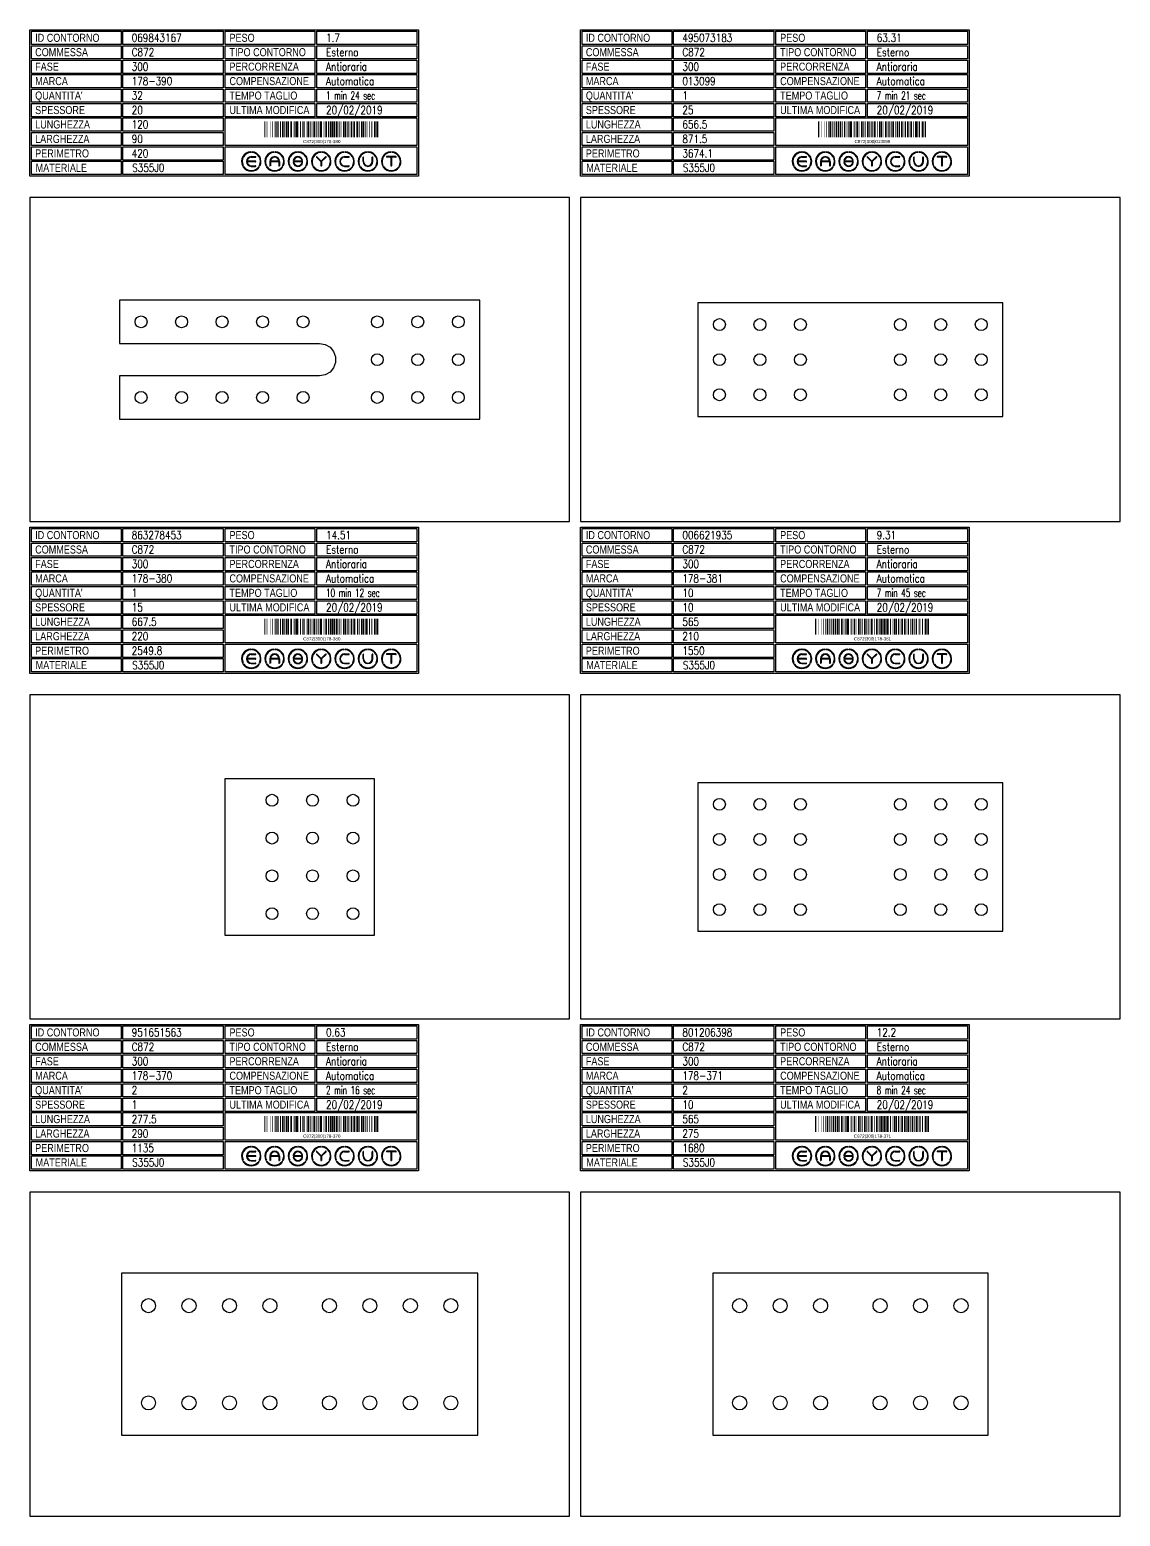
# Model space of a CAD drawing. Header units: millimetres. Extents: x 10000 to 55964, y 10000 to 31380.
# Drawn here: x 11020 to 13040, y 12602 to 15355 of the extents above; entities that cross this region are included whole.
import ezdxf
from ezdxf.enums import TextEntityAlignment as Align

# ---------------------------------------------------------------- set-up
doc = ezdxf.new("R2010")
doc.units = ezdxf.units.MM
doc.styles.add('EasyCutStyle', font='romans.shx', dxfattribs={"width": 0.8})
doc.styles.add('EasyCutStyle1', font='arial.ttf', dxfattribs={"width": 0.8})
doc.styles.get("Standard").update_dxf_attribs({"font": 'arial.ttf'})

# ---------------------------------------------------------------- blocks, each defined once
blk = doc.blocks.new('BlockShape01')
at = {"color": 253}
blk.add_lwpolyline([(0, 0), (720, 0), (720, -271), (0, -271)], close=True, dxfattribs=at)
at = {"color": 2}
for points in [[(3, -2.9), (169.3, -2.9), (169.3, -27.3), (3, -27.3)], [(3, -2.9), (169.3, -2.9), (169.3, -27.3), (3, -27.3)], [(361.9, -2.9), (528.3, -2.9), (528.3, -27.3), (361.9, -27.3)], [(3, -29.6), (169.3, -29.6), (169.3, -54), (3, -54)], [(361.9, -29.6), (528.3, -29.6), (528.3, -54), (361.9, -54)], [(3, -56.4), (169.3, -56.4), (169.3, -80.8), (3, -80.8)], [(361.9, -56.4), (528.3, -56.4), (528.3, -80.8), (361.9, -80.8)], [(3, -83.1), (169.3, -83.1), (169.3, -107.6), (3, -107.6)], [(3, -109.9), (169.3, -109.9), (169.3, -134.3), (3, -134.3)], [(361.9, -83.1), (528.3, -83.1), (528.3, -107.6), (361.9, -107.6)], [(361.9, -109.9), (528.3, -109.9), (528.3, -134.3), (361.9, -134.3)], [(3, -136.7), (169.3, -136.7), (169.3, -161.1), (3, -161.1)], [(361.9, -136.7), (528.3, -136.7), (528.3, -161.1), (361.9, -161.1)], [(3, -163.4), (169.3, -163.4), (169.3, -187.9), (3, -187.9)], [(3, -190.2), (169.3, -190.2), (169.3, -214.6), (3, -214.6)], [(3, -217), (169.3, -217), (169.3, -241.4), (3, -241.4)], [(3, -243.7), (169.3, -243.7), (169.3, -268.1), (3, -268.1)]]:
    blk.add_lwpolyline(points, close=True, dxfattribs=at)
at = {"color": 1}
for points in [[(172.7, -2.9), (358.1, -2.9), (358.1, -27.3), (172.7, -27.3)], [(531.6, -2.9), (717, -2.9), (717, -27.3), (531.6, -27.3)], [(172.7, -29.6), (358.1, -29.6), (358.1, -54), (172.7, -54)], [(531.6, -29.6), (717, -29.6), (717, -54), (531.6, -54)], [(172.7, -56.4), (358.1, -56.4), (358.1, -80.8), (172.7, -80.8)], [(531.6, -56.4), (717, -56.4), (717, -80.8), (531.6, -80.8)], [(172.7, -83.1), (358.1, -83.1), (358.1, -107.6), (172.7, -107.6)], [(172.7, -109.9), (358.1, -109.9), (358.1, -134.3), (172.7, -134.3)], [(531.6, -83.1), (717, -83.1), (717, -107.6), (531.6, -107.6)], [(531.6, -109.9), (717, -109.9), (717, -134.3), (531.6, -134.3)], [(172.7, -136.7), (358.1, -136.7), (358.1, -161.1), (172.7, -161.1)], [(531.6, -136.7), (717, -136.7), (717, -161.1), (531.6, -161.1)], [(172.7, -163.4), (358.1, -163.4), (358.1, -187.9), (172.7, -187.9)], [(361.9, -163.4), (717, -163.4), (717, -214.6), (361.9, -214.6)], [(172.7, -190.2), (358.1, -190.2), (358.1, -214.6), (172.7, -214.6)], [(172.7, -217), (358.1, -217), (358.1, -241.4), (172.7, -241.4)], [(361.9, -217), (717, -217), (717, -268.1), (361.9, -268.1)], [(172.7, -243.7), (358.1, -243.7), (358.1, -268.1), (172.7, -268.1)]]:
    blk.add_lwpolyline(points, close=True, dxfattribs=at)
at = {"color": 161, "style": 'EasyCutStyle1', "width": 0.8}
for s, p in [('ID CONTORNO', (10.1, -22.4)), ('PESO', (370, -22.4)), ('COMMESSA', (10.1, -49.1)), ('TIPO CONTORNO', (370, -49.1)), ('FASE', (10.1, -75.9)), ('PERCORRENZA', (370, -75.9)), ('MARCA', (10.1, -102.6)), ('COMPENSAZIONE', (370, -102.6)), ("QUANTITA'", (10.1, -129.4)), ('TEMPO TAGLIO', (370, -129.4)), ('SPESSORE', (10.1, -156.2)), ('ULTIMA MODIFICA', (370, -156.2)), ('LUNGHEZZA', (10.1, -182.9)), ('LARGHEZZA', (10.1, -209.7)), ('PERIMETRO', (10.1, -236.5)), ('MATERIALE', (11, -263.2))]:
    blk.add_text(s, height=15, dxfattribs=at).set_placement(p)
at = {"style": 'EasyCutStyle'}
for tag, p, width in [('IDSHAPE', (188.9, -22.4), 0.8), ('WEIGTHSHAPE', (548.8, -22.4), 0.8), ('ORDERSHAPE', (188.9, -49.1), 0.8), ('TYPESHAPE', (548.8, -49.1), 0.8), ('PHASESHAPE', (188.9, -75.9), 0.8), ('JOUSHAPE', (548.8, -75.9), 0.8), ('MKSHAPE', (188.9, -102.6), 0.8), ('COMPSHAPE', (548.8, -102.6), 0.8), ('QTASHAPE', (188.9, -129.4), 0.8), ('TIMECUTSHAPE', (548.8, -129.4), 0.65), ('TKSHAPE', (188.9, -156.2), 0.8), ('LASTMODIFYSHAPE', (548.8, -156.2), 0.8), ('LENGTHSHAPE', (188.9, -182.9), 0.8), ('HEIGHTSHAPE', (188.9, -209.7), 0.8), ('PERIMETERSHAPE', (188.9, -236.5), 0.8), ('MATSHAPE', (189.8, -263.2), 0.8)]:
    blk.add_attdef(tag, p, '', height=15, dxfattribs=dict(at, width=width))
blk = doc.blocks.new('Logo')
for color, points in [(140, [(-144.9, -7.2, -1), (-145.9, -7.6, -0.520567), (-131.2, 17.9, -1), (-131.1, 16.9, 0.520567)]), (256, [(-121.7, 0.5), (-137.5, 0.5, -0.394366), (-129.6, 7.9), (-121.7, 7.9, 1), (-121.7, 9), (-129.6, 9, 1), (-129.6, -9), (-121.7, -9, 1), (-121.7, -7.9), (-129.6, -7.9, -0.394366), (-137.5, -0.5), (-121.7, -0.5, 1)]), (140, [(-114.3, -7.2, 1), (-113.3, -7.6, 0.520567), (-128, 17.9, 0.916853), (-128.2, 16.9, 0.043377), (-128.1, 16.9, -0.520567)]), (140, [(-101.7, -7.2, -1), (-102.7, -7.6, -0.520567), (-88, 17.9, -1), (-87.9, 16.9, 0.520567)]), (140, [(-71.1, -7.2, 1), (-70.1, -7.6, 0.520567), (-84.8, 17.9, 1), (-84.9, 16.9, -0.520567)]), (140, [(-58.5, -7.2, -1), (-59.5, -7.6, -0.520567), (-44.8, 17.9, -1), (-44.7, 16.9, 0.520567)]), (256, [(-36.6, -0.5, -0.486114), (-35.5, -1.9, -0.776377), (-50.9, -2, 1), (-51.9, -2.3, 0.776377), (-34.5, -2.1, 0.486114), (-36.6, 0.5), (-49.8, 0.5, -0.486114), (-50.9, 1.9, -0.776377), (-35.5, 2, 1), (-34.5, 2.3, 0.776377), (-51.9, 2.1, 0.486114), (-49.8, -0.5)]), (140, [(-27.9, -7.2, 1), (-26.9, -7.6, 0.520567), (-41.6, 17.9, 1), (-41.7, 16.9, -0.520567)]), (140, [(-15.3, -7.2, -1), (-16.3, -7.6, -0.520567), (-1.6, 17.9, -1), (-1.5, 16.9, 0.520567)]), (256, [(0, 0.8), (-8.1, 8.8, 1), (-8.8, 8.1), (-0.5, -0.2), (-0.5, -7.9, 1), (0.5, -7.9), (0.5, -0.2), (8.8, 8.1, 1), (8.1, 8.8)]), (140, [(15.3, -7.2, 1), (16.3, -7.6, 0.520567), (1.6, 17.9, 1), (1.5, 16.9, -0.520567)]), (140, [(27.9, -7.2, -1), (26.9, -7.6, -0.520567), (41.6, 17.9, -1), (41.7, 16.9, 0.520567)]), (256, [(43.2, -9), (51.1, -9, 1), (51.1, -7.9), (43.2, -7.9, -1), (43.2, 7.9), (51.1, 7.9, 1), (51.1, 9), (43.2, 9, 1)]), (140, [(58.5, -7.2, 1), (59.5, -7.6, 0.520567), (44.8, 17.9, 1), (44.7, 16.9, -0.520567)]), (140, [(71.1, -7.2, -1), (70.1, -7.6, -0.520567), (84.8, 17.9, -1), (84.9, 16.9, 0.520567)]), (256, [(78.5, 0), (78.5, 7.9, 1), (77.4, 7.9), (77.4, 0, 1), (95.4, 0), (95.4, 7.9, 1), (94.3, 7.9), (94.3, 0, -1)]), (140, [(101.7, -7.2, 1), (102.7, -7.6, 0.520567), (88, 17.9, 1), (87.9, 16.9, -0.520567)]), (140, [(114.3, -7.2, -1), (113.3, -7.6, -0.520567), (128, 17.9, -1), (128.1, 16.9, 0.520567)]), (256, [(121.1, 9, 1), (121.1, 7.9), (129.1, 7.9), (129.1, -7.9, 1), (130.1, -7.9), (130.1, 7.9), (138.1, 7.9, 1), (138.1, 9)]), (140, [(144.9, -7.2, 1), (145.9, -7.6, 0.520567), (131.2, 17.9, 1), (131.1, 16.9, -0.520567)]), (140, [(-114.9, -10.3, 1), (-115.7, -9.7, -0.520567), (-143.5, -9.7, 1), (-144.3, -10.3, 0.520567)]), (140, [(-71.7, -10.3, 1), (-72.5, -9.7, -0.520567), (-100.3, -9.7, 1), (-101.1, -10.3, 0.520567)]), (140, [(-28.5, -10.3, 1), (-29.3, -9.7, -0.520567), (-57.1, -9.7, 1), (-57.9, -10.3, 0.520567)]), (140, [(14.7, -10.3, 1), (13.9, -9.7, -0.520567), (-13.9, -9.7, 1), (-14.7, -10.3, 0.520567)]), (140, [(57.9, -10.3, 1), (57.1, -9.7, -0.520567), (29.3, -9.7, 1), (28.5, -10.3, 0.520567)]), (140, [(101.1, -10.3, 1), (100.3, -9.7, -0.520567), (72.5, -9.7, 1), (71.7, -10.3, 0.520567)]), (140, [(144.3, -10.3, 1), (143.5, -9.7, -0.520567), (115.7, -9.7, 1), (114.9, -10.3, 0.520567)])]:
    blk.add_hatch(color=color).paths.add_polyline_path(points)
h = blk.add_hatch(color=256)
h.paths.add_polyline_path([(-78.5, -0.5), (-78.5, -7.9, 1), (-77.4, -7.9), (-77.4, 0, 1), (-95.4, 0), (-95.4, -7.9, 1), (-94.3, -7.9), (-94.3, -0.5)])
h.paths.add_polyline_path([(-94.3, 0.5, -0.933992), (-78.5, 0.5)], flags=16)
for p, q in [((-121.7, 0.5), (-137.5, 0.5)), ((-129.6, 9), (-121.7, 9)), ((-129.6, 7.9), (-121.7, 7.9)), ((-95.4, 0), (-95.4, -7.9)), ((-78.5, 0.5), (-94.3, 0.5)), ((-77.4, 0), (-77.4, -7.9)), ((-36.6, 0.5), (-49.8, 0.5)), ((-0.5, -0.2), (-8.8, 8.1)), ((0, 0.8), (-8.1, 8.8)), ((0, 0.8), (8.1, 8.8)), ((0.5, -0.2), (8.8, 8.1)), ((43.2, 9), (51.1, 9)), ((43.2, 7.9), (51.1, 7.9)), ((77.4, 0), (77.4, 7.9)), ((78.5, 0), (78.5, 7.9)), ((94.3, 0), (94.3, 7.9)), ((95.4, 0), (95.4, 7.9)), ((138.1, 9), (121.1, 9)), ((129.1, 7.9), (121.1, 7.9)), ((129.1, 7.9), (129.1, -7.9)), ((130.1, 7.9), (130.1, -7.9)), ((138.1, 7.9), (130.1, 7.9)), ((-121.7, -0.5), (-137.5, -0.5)), ((-129.6, -7.9), (-121.7, -7.9)), ((-129.6, -9), (-121.7, -9)), ((-94.3, -0.5), (-94.3, -7.9)), ((-78.5, -0.5), (-94.3, -0.5)), ((-78.5, -0.5), (-78.5, -7.9)), ((-36.6, -0.5), (-49.8, -0.5)), ((-0.5, -0.2), (-0.5, -7.9)), ((0.5, -0.2), (0.5, -7.9)), ((43.2, -7.9), (51.1, -7.9)), ((43.2, -9), (51.1, -9))]:
    blk.add_line(p, q)
at = {"color": 140}
for centre, radius, start, end in [((-129.6, 0), 18, 95, 205), ((-129.6, 0), 16.9, 95, 205), ((-131.1, 17.4), 0.54, 275, 95), ((-128.1, 17.4), 0.54, 85, 265), ((-129.6, 0), 16.9, 335, 85), ((-129.6, 0), 18, 335, 85), ((-86.4, 0), 18, 95, 205), ((-86.4, 0), 16.9, 95, 205), ((-87.9, 17.4), 0.54, 275, 95), ((-84.9, 17.4), 0.54, 85, 265), ((-86.4, 0), 16.9, 335, 85), ((-86.4, 0), 18, 335, 85), ((-43.2, 0), 18, 95, 205), ((-43.2, 0), 16.9, 95, 205), ((-44.7, 17.4), 0.54, 275, 95), ((-41.7, 17.4), 0.54, 85, 265), ((-43.2, 0), 16.9, 335, 85), ((-43.2, 0), 18, 335, 85), ((0, 0), 18, 95, 205), ((0, 0), 16.9, 95, 205), ((-1.5, 17.4), 0.54, 275, 95), ((1.5, 17.4), 0.54, 85, 265), ((0, 0), 16.9, 335, 85), ((0, 0), 18, 335, 85), ((43.2, 0), 18, 95, 205), ((43.2, 0), 16.9, 95, 205), ((41.7, 17.4), 0.54, 275, 95), ((44.7, 17.4), 0.54, 85, 265), ((43.2, 0), 16.9, 335, 85), ((43.2, 0), 18, 335, 85), ((86.4, 0), 18, 95, 205), ((86.4, 0), 16.9, 95, 205), ((84.9, 17.4), 0.54, 275, 95), ((87.9, 17.4), 0.54, 85, 265), ((86.4, 0), 16.9, 335, 85), ((86.4, 0), 18, 335, 85), ((129.6, 0), 18, 95, 205), ((129.6, 0), 16.9, 95, 205), ((128.1, 17.4), 0.54, 275, 95), ((131.1, 17.4), 0.54, 85, 265), ((129.6, 0), 16.9, 335, 85), ((129.6, 0), 18, 335, 85), ((-145.4, -7.4), 0.54, 205, 25), ((-143.9, -10), 0.54, 35, 215), ((-129.6, 0), 18, 215, 325), ((-129.6, 0), 16.9, 215, 325), ((-115.3, -10), 0.54, 325, 145), ((-113.8, -7.4), 0.54, 155, 335), ((-102.2, -7.4), 0.54, 205, 25), ((-100.7, -10), 0.54, 35, 215), ((-86.4, 0), 18, 215, 325), ((-86.4, 0), 16.9, 215, 325), ((-72.1, -10), 0.54, 325, 145), ((-70.6, -7.4), 0.54, 155, 335), ((-59, -7.4), 0.54, 205, 25), ((-57.5, -10), 0.54, 35, 215), ((-43.2, 0), 18, 215, 325), ((-43.2, 0), 16.9, 215, 325), ((-28.9, -10), 0.54, 325, 145), ((-27.4, -7.4), 0.54, 155, 335), ((-15.8, -7.4), 0.54, 205, 25), ((-14.3, -10), 0.54, 35, 215), ((0, 0), 18, 215, 325), ((0, 0), 16.9, 215, 325), ((14.3, -10), 0.54, 325, 145), ((15.8, -7.4), 0.54, 155, 335), ((27.4, -7.4), 0.54, 205, 25), ((28.9, -10), 0.54, 35, 215), ((43.2, 0), 18, 215, 325), ((43.2, 0), 16.9, 215, 325), ((57.5, -10), 0.54, 325, 145), ((59, -7.4), 0.54, 155, 335), ((70.6, -7.4), 0.54, 205, 25), ((72.1, -10), 0.54, 35, 215), ((86.4, 0), 18, 215, 325), ((86.4, 0), 16.9, 215, 325), ((100.7, -10), 0.54, 325, 145), ((102.2, -7.4), 0.54, 155, 335), ((113.8, -7.4), 0.54, 205, 25), ((115.3, -10), 0.54, 35, 215), ((129.6, 0), 18, 215, 325), ((129.6, 0), 16.9, 215, 325), ((143.9, -10), 0.54, 325, 145), ((145.4, -7.4), 0.54, 155, 335)]:
    blk.add_arc(centre, radius, start, end, dxfattribs=at)
for centre, radius, start, end in [((-129.6, 0), 9, 90, 270), ((-129.6, 0), 7.92, 90, 176.0904), ((-121.7, 8.5), 0.54, 270, 90), ((-121.7, 0), 0.54, 270, 90), ((-86.4, 0), 9, 0, 180), ((-86.4, 0), 7.92, 3.9096, 176.0904), ((-49.8, 1.6), 2.16, 166.2998, 270), ((-43.2, 0), 9, 15, 166.2998), ((-43.2, 0), 7.92, 15, 166.2998), ((-49.8, 1.6), 1.08, 166.2998, 270), ((-36.6, -1.6), 2.16, 346.2998, 90), ((-35, 2.2), 0.54, 195, 15), ((-8.5, 8.5), 0.54, 45, 225), ((8.5, 8.5), 0.54, 315, 135), ((43.2, 0), 9, 90, 270), ((43.2, 0), 7.92, 90, 270), ((51.1, 8.5), 0.54, 270, 90), ((77.9, 7.9), 0.54, 0, 180), ((86.4, 0), 9, 180, 0), ((86.4, 0), 7.92, 180, 0), ((94.9, 7.9), 0.54, 0, 180), ((121.1, 8.5), 0.54, 90, 270), ((138.1, 8.5), 0.54, 270, 90), ((-129.6, 0), 7.92, 183.9096, 270), ((-121.7, -8.5), 0.54, 270, 90), ((-94.9, -7.9), 0.54, 180, 0), ((-77.9, -7.9), 0.54, 180, 0), ((-51.4, -2.2), 0.54, 15, 195), ((-43.2, 0), 9, 195, 346.2998), ((-43.2, 0), 7.92, 195, 346.2998), ((-36.6, -1.6), 1.08, 346.2998, 90), ((0, -7.9), 0.54, 180, 0), ((51.1, -8.5), 0.54, 270, 90), ((129.6, -7.9), 0.54, 180, 0)]:
    blk.add_arc(centre, radius, start, end)
blk = doc.blocks.new('951651563_128', base_point=(178.75, -375))
at = {"linetype": 'Continuous'}
for points, const_width in [([(179.75, -375), (179.75, -345)], 2), ([(182.25, -375), (182.25, -345)], 1), ([(185.25, -375), (185.25, -345)], 1), ([(190.25, -375), (190.25, -345)], 1), ([(194.25, -375), (194.25, -345)], 1), ([(198.75, -375), (198.75, -345)], 2), ([(202.25, -375), (202.25, -345)], 3), ([(205.25, -375), (205.25, -345)], 1), ([(208.75, -375), (208.75, -345)], 2), ([(213.25, -375), (213.25, -345)], 3), ([(216.75, -375), (216.75, -345)], 2), ([(220.25, -375), (220.25, -345)], 3), ([(223.75, -375), (223.75, -345)], 2), ([(228.25, -375), (228.25, -345)], 3), ([(232.25, -375), (232.25, -345)], 1), ([(234.25, -375), (234.25, -345)], 1), ([(236.25, -375), (236.25, -345)], 1), ([(239.75, -375), (239.75, -345)], 4), ([(245.75, -375), (245.75, -345)], 2), ([(249.25, -375), (249.25, -345)], 1), ([(252.25, -375), (252.25, -345)], 3), ([(256.25, -375), (256.25, -345)], 1), ([(260.25, -375), (260.25, -345)], 3), ([(263.75, -375), (263.75, -345)], 2), ([(267.25, -375), (267.25, -345)], 1), ([(271.25, -375), (271.25, -345)], 3), ([(274.75, -375), (274.75, -345)], 2), ([(278.25, -375), (278.25, -345)], 1), ([(280.25, -375), (280.25, -345)], 1), ([(283.75, -375), (283.75, -345)], 4), ([(289.25, -375), (289.25, -345)], 1), ([(293.25, -375), (293.25, -345)], 3), ([(297.75, -375), (297.75, -345)], 2), ([(301.25, -375), (301.25, -345)], 3), ([(304.75, -375), (304.75, -345)], 2), ([(308.25, -375), (308.25, -345)], 3), ([(312.25, -375), (312.25, -345)], 3), ([(315.25, -375), (315.25, -345)], 1), ([(318.75, -375), (318.75, -345)], 2), ([(322.25, -375), (322.25, -345)], 1), ([(325.75, -375), (325.75, -345)], 2), ([(329.25, -375), (329.25, -345)], 3), ([(333.75, -375), (333.75, -345)], 2), ([(337.25, -375), (337.25, -345)], 1), ([(340.25, -375), (340.25, -345)], 3), ([(345.25, -375), (345.25, -345)], 3), ([(348.75, -375), (348.75, -345)], 2), ([(352.25, -375), (352.25, -345)], 3), ([(355.25, -375), (355.25, -345)], 1), ([(359.25, -375), (359.25, -345)], 3), ([(362.75, -375), (362.75, -345)], 2), ([(366.75, -375), (366.75, -345)], 2), ([(370.25, -375), (370.25, -345)], 1), ([(373.25, -375), (373.25, -345)], 1), ([(377.75, -375), (377.75, -345)], 2), ([(383.25, -375), (383.25, -345)], 3), ([(386.25, -375), (386.25, -345)], 1), ([(388.75, -375), (388.75, -345)], 2)]:
    blk.add_lwpolyline(points, dxfattribs=dict(at, const_width=const_width))
blk.add_text('C872|300|178-370', height=6).set_placement((285.25, -385.5), align=Align.CENTER)
blk = doc.blocks.new('801206398_128', base_point=(322.5, -382.5))
at = {"linetype": 'Continuous'}
for points, const_width in [([(323.5, -382.5), (323.5, -352.5)], 2), ([(326, -382.5), (326, -352.5)], 1), ([(329, -382.5), (329, -352.5)], 1), ([(334, -382.5), (334, -352.5)], 1), ([(338, -382.5), (338, -352.5)], 1), ([(342.5, -382.5), (342.5, -352.5)], 2), ([(346, -382.5), (346, -352.5)], 3), ([(349, -382.5), (349, -352.5)], 1), ([(352.5, -382.5), (352.5, -352.5)], 2), ([(357, -382.5), (357, -352.5)], 3), ([(360.5, -382.5), (360.5, -352.5)], 2), ([(364, -382.5), (364, -352.5)], 3), ([(367.5, -382.5), (367.5, -352.5)], 2), ([(372, -382.5), (372, -352.5)], 3), ([(376, -382.5), (376, -352.5)], 1), ([(378, -382.5), (378, -352.5)], 1), ([(380, -382.5), (380, -352.5)], 1), ([(383.5, -382.5), (383.5, -352.5)], 4), ([(389.5, -382.5), (389.5, -352.5)], 2), ([(393, -382.5), (393, -352.5)], 1), ([(396, -382.5), (396, -352.5)], 3), ([(400, -382.5), (400, -352.5)], 1), ([(404, -382.5), (404, -352.5)], 3), ([(407.5, -382.5), (407.5, -352.5)], 2), ([(411, -382.5), (411, -352.5)], 1), ([(415, -382.5), (415, -352.5)], 3), ([(418.5, -382.5), (418.5, -352.5)], 2), ([(422, -382.5), (422, -352.5)], 1), ([(424, -382.5), (424, -352.5)], 1), ([(427.5, -382.5), (427.5, -352.5)], 4), ([(433, -382.5), (433, -352.5)], 1), ([(437, -382.5), (437, -352.5)], 3), ([(441.5, -382.5), (441.5, -352.5)], 2), ([(445, -382.5), (445, -352.5)], 3), ([(448.5, -382.5), (448.5, -352.5)], 2), ([(452, -382.5), (452, -352.5)], 3), ([(456, -382.5), (456, -352.5)], 3), ([(459, -382.5), (459, -352.5)], 1), ([(462.5, -382.5), (462.5, -352.5)], 2), ([(466, -382.5), (466, -352.5)], 1), ([(469.5, -382.5), (469.5, -352.5)], 2), ([(473, -382.5), (473, -352.5)], 3), ([(477.5, -382.5), (477.5, -352.5)], 2), ([(481, -382.5), (481, -352.5)], 1), ([(484, -382.5), (484, -352.5)], 3), ([(489, -382.5), (489, -352.5)], 3), ([(492.5, -382.5), (492.5, -352.5)], 2), ([(496, -382.5), (496, -352.5)], 3), ([(499, -382.5), (499, -352.5)], 1), ([(503, -382.5), (503, -352.5)], 3), ([(507.5, -382.5), (507.5, -352.5)], 2), ([(511, -382.5), (511, -352.5)], 3), ([(515, -382.5), (515, -352.5)], 1), ([(517.5, -382.5), (517.5, -352.5)], 2), ([(521.5, -382.5), (521.5, -352.5)], 2), ([(527, -382.5), (527, -352.5)], 3), ([(530, -382.5), (530, -352.5)], 1), ([(532.5, -382.5), (532.5, -352.5)], 2)]:
    blk.add_lwpolyline(points, dxfattribs=dict(at, const_width=const_width))
blk.add_text('C872|300|178-371', height=6).set_placement((429, -393), align=Align.CENTER)
blk = doc.blocks.new('863278453_128', base_point=(373.75, -410))
at = {"linetype": 'Continuous'}
for points, const_width in [([(374.75, -410), (374.75, -380)], 2), ([(377.25, -410), (377.25, -380)], 1), ([(380.25, -410), (380.25, -380)], 1), ([(385.25, -410), (385.25, -380)], 1), ([(389.25, -410), (389.25, -380)], 1), ([(393.75, -410), (393.75, -380)], 2), ([(397.25, -410), (397.25, -380)], 3), ([(400.25, -410), (400.25, -380)], 1), ([(403.75, -410), (403.75, -380)], 2), ([(408.25, -410), (408.25, -380)], 3), ([(411.75, -410), (411.75, -380)], 2), ([(415.25, -410), (415.25, -380)], 3), ([(418.75, -410), (418.75, -380)], 2), ([(423.25, -410), (423.25, -380)], 3), ([(427.25, -410), (427.25, -380)], 1), ([(429.25, -410), (429.25, -380)], 1), ([(431.25, -410), (431.25, -380)], 1), ([(434.75, -410), (434.75, -380)], 4), ([(440.75, -410), (440.75, -380)], 2), ([(444.25, -410), (444.25, -380)], 1), ([(447.25, -410), (447.25, -380)], 3), ([(451.25, -410), (451.25, -380)], 1), ([(455.25, -410), (455.25, -380)], 3), ([(458.75, -410), (458.75, -380)], 2), ([(462.25, -410), (462.25, -380)], 1), ([(466.25, -410), (466.25, -380)], 3), ([(469.75, -410), (469.75, -380)], 2), ([(473.25, -410), (473.25, -380)], 1), ([(475.25, -410), (475.25, -380)], 1), ([(478.75, -410), (478.75, -380)], 4), ([(484.25, -410), (484.25, -380)], 1), ([(488.25, -410), (488.25, -380)], 3), ([(492.75, -410), (492.75, -380)], 2), ([(496.25, -410), (496.25, -380)], 3), ([(499.75, -410), (499.75, -380)], 2), ([(503.25, -410), (503.25, -380)], 3), ([(507.25, -410), (507.25, -380)], 3), ([(510.25, -410), (510.25, -380)], 1), ([(513.75, -410), (513.75, -380)], 2), ([(517.25, -410), (517.25, -380)], 1), ([(520.75, -410), (520.75, -380)], 2), ([(524.25, -410), (524.25, -380)], 3), ([(528.75, -410), (528.75, -380)], 2), ([(532.25, -410), (532.25, -380)], 1), ([(535.25, -410), (535.25, -380)], 3), ([(540.25, -410), (540.25, -380)], 3), ([(543.25, -410), (543.25, -380)], 1), ([(546.75, -410), (546.75, -380)], 2), ([(550.25, -410), (550.25, -380)], 1), ([(554.25, -410), (554.25, -380)], 3), ([(557.75, -410), (557.75, -380)], 2), ([(562.25, -410), (562.25, -380)], 3), ([(565.25, -410), (565.25, -380)], 1), ([(568.75, -410), (568.75, -380)], 2), ([(572.75, -410), (572.75, -380)], 2), ([(578.25, -410), (578.25, -380)], 3), ([(581.25, -410), (581.25, -380)], 1), ([(583.75, -410), (583.75, -380)], 2)]:
    blk.add_lwpolyline(points, dxfattribs=dict(at, const_width=const_width))
blk.add_text('C872|300|178-380', height=6).set_placement((480.25, -420.5), align=Align.CENTER)
blk = doc.blocks.new('006621935_128', base_point=(322.5, -415))
at = {"linetype": 'Continuous'}
for points, const_width in [([(323.5, -415), (323.5, -385)], 2), ([(326, -415), (326, -385)], 1), ([(329, -415), (329, -385)], 1), ([(334, -415), (334, -385)], 1), ([(338, -415), (338, -385)], 1), ([(342.5, -415), (342.5, -385)], 2), ([(346, -415), (346, -385)], 3), ([(349, -415), (349, -385)], 1), ([(352.5, -415), (352.5, -385)], 2), ([(357, -415), (357, -385)], 3), ([(360.5, -415), (360.5, -385)], 2), ([(364, -415), (364, -385)], 3), ([(367.5, -415), (367.5, -385)], 2), ([(372, -415), (372, -385)], 3), ([(376, -415), (376, -385)], 1), ([(378, -415), (378, -385)], 1), ([(380, -415), (380, -385)], 1), ([(383.5, -415), (383.5, -385)], 4), ([(389.5, -415), (389.5, -385)], 2), ([(393, -415), (393, -385)], 1), ([(396, -415), (396, -385)], 3), ([(400, -415), (400, -385)], 1), ([(404, -415), (404, -385)], 3), ([(407.5, -415), (407.5, -385)], 2), ([(411, -415), (411, -385)], 1), ([(415, -415), (415, -385)], 3), ([(418.5, -415), (418.5, -385)], 2), ([(422, -415), (422, -385)], 1), ([(424, -415), (424, -385)], 1), ([(427.5, -415), (427.5, -385)], 4), ([(433, -415), (433, -385)], 1), ([(437, -415), (437, -385)], 3), ([(441.5, -415), (441.5, -385)], 2), ([(445, -415), (445, -385)], 3), ([(448.5, -415), (448.5, -385)], 2), ([(452, -415), (452, -385)], 3), ([(456, -415), (456, -385)], 3), ([(459, -415), (459, -385)], 1), ([(462.5, -415), (462.5, -385)], 2), ([(466, -415), (466, -385)], 1), ([(469.5, -415), (469.5, -385)], 2), ([(473, -415), (473, -385)], 3), ([(477.5, -415), (477.5, -385)], 2), ([(481, -415), (481, -385)], 1), ([(484, -415), (484, -385)], 3), ([(489, -415), (489, -385)], 3), ([(492, -415), (492, -385)], 1), ([(495.5, -415), (495.5, -385)], 2), ([(499, -415), (499, -385)], 1), ([(503, -415), (503, -385)], 3), ([(507.5, -415), (507.5, -385)], 2), ([(510.5, -415), (510.5, -385)], 2), ([(515, -415), (515, -385)], 1), ([(517, -415), (517, -385)], 1), ([(521.5, -415), (521.5, -385)], 2), ([(527, -415), (527, -385)], 3), ([(530, -415), (530, -385)], 1), ([(532.5, -415), (532.5, -385)], 2)]:
    blk.add_lwpolyline(points, dxfattribs=dict(at, const_width=const_width))
blk.add_text('C872|300|178-381', height=6).set_placement((429, -425.5), align=Align.CENTER)
blk = doc.blocks.new('069843167_128', base_point=(100, -475))
at = {"linetype": 'Continuous'}
for points, const_width in [([(101, -475), (101, -445)], 2), ([(103.5, -475), (103.5, -445)], 1), ([(106.5, -475), (106.5, -445)], 1), ([(111.5, -475), (111.5, -445)], 1), ([(115.5, -475), (115.5, -445)], 1), ([(120, -475), (120, -445)], 2), ([(123.5, -475), (123.5, -445)], 3), ([(126.5, -475), (126.5, -445)], 1), ([(130, -475), (130, -445)], 2), ([(134.5, -475), (134.5, -445)], 3), ([(138, -475), (138, -445)], 2), ([(141.5, -475), (141.5, -445)], 3), ([(145, -475), (145, -445)], 2), ([(149.5, -475), (149.5, -445)], 3), ([(153.5, -475), (153.5, -445)], 1), ([(155.5, -475), (155.5, -445)], 1), ([(157.5, -475), (157.5, -445)], 1), ([(161, -475), (161, -445)], 4), ([(167, -475), (167, -445)], 2), ([(170.5, -475), (170.5, -445)], 1), ([(173.5, -475), (173.5, -445)], 3), ([(177.5, -475), (177.5, -445)], 1), ([(181.5, -475), (181.5, -445)], 3), ([(185, -475), (185, -445)], 2), ([(188.5, -475), (188.5, -445)], 1), ([(192.5, -475), (192.5, -445)], 3), ([(196, -475), (196, -445)], 2), ([(199.5, -475), (199.5, -445)], 1), ([(201.5, -475), (201.5, -445)], 1), ([(205, -475), (205, -445)], 4), ([(210.5, -475), (210.5, -445)], 1), ([(214.5, -475), (214.5, -445)], 3), ([(219, -475), (219, -445)], 2), ([(222.5, -475), (222.5, -445)], 3), ([(226, -475), (226, -445)], 2), ([(229.5, -475), (229.5, -445)], 3), ([(233.5, -475), (233.5, -445)], 3), ([(236.5, -475), (236.5, -445)], 1), ([(240, -475), (240, -445)], 2), ([(243.5, -475), (243.5, -445)], 1), ([(247, -475), (247, -445)], 2), ([(250.5, -475), (250.5, -445)], 3), ([(255, -475), (255, -445)], 2), ([(258.5, -475), (258.5, -445)], 1), ([(261.5, -475), (261.5, -445)], 3), ([(266.5, -475), (266.5, -445)], 3), ([(270.5, -475), (270.5, -445)], 1), ([(273, -475), (273, -445)], 2), ([(276.5, -475), (276.5, -445)], 1), ([(280.5, -475), (280.5, -445)], 3), ([(284, -475), (284, -445)], 2), ([(288, -475), (288, -445)], 2), ([(290.5, -475), (290.5, -445)], 1), ([(294.5, -475), (294.5, -445)], 1), ([(299, -475), (299, -445)], 2), ([(304.5, -475), (304.5, -445)], 3), ([(307.5, -475), (307.5, -445)], 1), ([(310, -475), (310, -445)], 2)]:
    blk.add_lwpolyline(points, dxfattribs=dict(at, const_width=const_width))
blk.add_text('C872|300|178-390', height=6).set_placement((206.5, -485.5), align=Align.CENTER)
blk = doc.blocks.new('495073183_128', base_point=(368.25, -284.25))
at = {"linetype": 'Continuous'}
for points, const_width in [([(369.25, -284.25), (369.25, -254.25)], 2), ([(371.75, -284.25), (371.75, -254.25)], 1), ([(374.75, -284.25), (374.75, -254.25)], 1), ([(379.75, -284.25), (379.75, -254.25)], 1), ([(383.75, -284.25), (383.75, -254.25)], 1), ([(388.25, -284.25), (388.25, -254.25)], 2), ([(391.75, -284.25), (391.75, -254.25)], 3), ([(394.75, -284.25), (394.75, -254.25)], 1), ([(398.25, -284.25), (398.25, -254.25)], 2), ([(402.75, -284.25), (402.75, -254.25)], 3), ([(406.25, -284.25), (406.25, -254.25)], 2), ([(409.75, -284.25), (409.75, -254.25)], 3), ([(413.25, -284.25), (413.25, -254.25)], 2), ([(417.75, -284.25), (417.75, -254.25)], 3), ([(421.75, -284.25), (421.75, -254.25)], 1), ([(423.75, -284.25), (423.75, -254.25)], 1), ([(425.75, -284.25), (425.75, -254.25)], 1), ([(429.25, -284.25), (429.25, -254.25)], 4), ([(435.25, -284.25), (435.25, -254.25)], 2), ([(438.75, -284.25), (438.75, -254.25)], 1), ([(441.75, -284.25), (441.75, -254.25)], 3), ([(445.75, -284.25), (445.75, -254.25)], 1), ([(449.75, -284.25), (449.75, -254.25)], 3), ([(453.25, -284.25), (453.25, -254.25)], 2), ([(456.75, -284.25), (456.75, -254.25)], 1), ([(460.75, -284.25), (460.75, -254.25)], 3), ([(464.25, -284.25), (464.25, -254.25)], 2), ([(467.75, -284.25), (467.75, -254.25)], 1), ([(469.75, -284.25), (469.75, -254.25)], 1), ([(473.25, -284.25), (473.25, -254.25)], 4), ([(478.75, -284.25), (478.75, -254.25)], 1), ([(482.75, -284.25), (482.75, -254.25)], 3), ([(486.25, -284.25), (486.25, -254.25)], 2), ([(489.75, -284.25), (489.75, -254.25)], 1), ([(493.75, -284.25), (493.75, -254.25)], 3), ([(498.25, -284.25), (498.25, -254.25)], 2), ([(501.25, -284.25), (501.25, -254.25)], 2), ([(504.75, -284.25), (504.75, -254.25)], 1), ([(507.75, -284.25), (507.75, -254.25)], 3), ([(511.75, -284.25), (511.75, -254.25)], 1), ([(515.75, -284.25), (515.75, -254.25)], 3), ([(519.25, -284.25), (519.25, -254.25)], 2), ([(523.75, -284.25), (523.75, -254.25)], 3), ([(527.75, -284.25), (527.75, -254.25)], 1), ([(530.25, -284.25), (530.25, -254.25)], 2), ([(534.75, -284.25), (534.75, -254.25)], 3), ([(538.75, -284.25), (538.75, -254.25)], 1), ([(541.25, -284.25), (541.25, -254.25)], 2), ([(544.75, -284.25), (544.75, -254.25)], 1), ([(550.25, -284.25), (550.25, -254.25)], 4), ([(553.75, -284.25), (553.75, -254.25)], 1), ([(556.25, -284.25), (556.25, -254.25)], 2), ([(561.75, -284.25), (561.75, -254.25)], 3), ([(564.75, -284.25), (564.75, -254.25)], 1), ([(567.25, -284.25), (567.25, -254.25)], 2)]:
    blk.add_lwpolyline(points, dxfattribs=dict(at, const_width=const_width))
blk.add_text('C872|300|013099', height=6).set_placement((469.25, -294.75), align=Align.CENTER)

msp = doc.modelspace()

# ---------------------------------------------------------------- linework, layer by layer
for p, q in [((12020, 15044), (11020, 15044)), ((11020, 15044), (11020, 14444)), ((12020, 14444), (12020, 15044)), ((13040, 15044), (12040, 15044)), ((12040, 15044), (12040, 14444)), ((13040, 14444), (13040, 15044)), ((11020, 14444), (12020, 14444)), ((12040, 14444), (13040, 14444)), ((12020, 14123), (11020, 14123)), ((11020, 14123), (11020, 13523)), ((12020, 13523), (12020, 14123)), ((13040, 14123), (12040, 14123)), ((12040, 14123), (12040, 13523)), ((13040, 13523), (13040, 14123)), ((11020, 13523), (12020, 13523)), ((12040, 13523), (13040, 13523)), ((12020, 13202), (11020, 13202)), ((11020, 13202), (11020, 12602)), ((12020, 12602), (12020, 13202)), ((13040, 13202), (12040, 13202)), ((12040, 13202), (12040, 12602)), ((13040, 12602), (13040, 13202)), ((11020, 12602), (12020, 12602)), ((12040, 12602), (13040, 12602))]:
    msp.add_line(p, q)
at = {"color": 2}
for points in [[(11186.3, 14634), (11853.8, 14634), (11853.8, 14854), (11186.3, 14854), (11186.3, 14774), (11556.8, 14774), (11567.3, 14772), (11576.3, 14767), (11582.8, 14759), (11586.3, 14749), (11586.3, 14739), (11582.8, 14729), (11576.3, 14721), (11567.3, 14716), (11556.8, 14714), (11186.3, 14714)], [(12257.5, 14639), (12822.5, 14639), (12822.5, 14849), (12257.5, 14849)], [(11381.3, 13678), (11658.8, 13678), (11658.8, 13968), (11381.3, 13968)], [(12257.5, 13685.5), (12822.5, 13685.5), (12822.5, 13960.5), (12257.5, 13960.5)], [(11190, 12752), (11850, 12752), (11850, 13052), (11190, 13052)], [(12285, 12752), (12795, 12752), (12795, 13052), (12285, 13052)]]:
    msp.add_lwpolyline(points, close=True, dxfattribs=at)
at = {"color": 4}
for centre, radius in [((11226.3, 14814), 11), ((11301.3, 14814), 11), ((11376.3, 14814), 11), ((11451.3, 14814), 11), ((11526.3, 14814), 11), ((11663.8, 14814), 11), ((11738.8, 14814), 11), ((11813.8, 14814), 11), ((12297.5, 14809), 11), ((12372.5, 14809), 11), ((12447.5, 14809), 11), ((12632.5, 14809), 11), ((12707.5, 14809), 11), ((12782.5, 14809), 11), ((11663.8, 14744), 11), ((11738.8, 14744), 11), ((11813.8, 14744), 11), ((12297.5, 14744), 11), ((12372.5, 14744), 11), ((12447.5, 14744), 11), ((12632.5, 14744), 11), ((12707.5, 14744), 11), ((12782.5, 14744), 11), ((11226.3, 14674), 11), ((11301.3, 14674), 11), ((11376.3, 14674), 11), ((11451.3, 14674), 11), ((11526.3, 14674), 11), ((11663.8, 14674), 11), ((11738.8, 14674), 11), ((11813.8, 14674), 11), ((12297.5, 14679), 11), ((12372.5, 14679), 11), ((12447.5, 14679), 11), ((12632.5, 14679), 11), ((12707.5, 14679), 11), ((12782.5, 14679), 11), ((11468.8, 13928), 11), ((11543.8, 13928), 11), ((11618.8, 13928), 11), ((12297.5, 13920.5), 11), ((12372.5, 13920.5), 11), ((12447.5, 13920.5), 11), ((12632.5, 13920.5), 11), ((12707.5, 13920.5), 11), ((12782.5, 13920.5), 11), ((11468.8, 13858), 11), ((11543.8, 13858), 11), ((11618.8, 13858), 11), ((12297.5, 13855.5), 11), ((12372.5, 13855.5), 11), ((12447.5, 13855.5), 11), ((12632.5, 13855.5), 11), ((12707.5, 13855.5), 11), ((12782.5, 13855.5), 11), ((11468.8, 13788), 11), ((11543.8, 13788), 11), ((11618.8, 13788), 11), ((12297.5, 13790.5), 11), ((12372.5, 13790.5), 11), ((12447.5, 13790.5), 11), ((12632.5, 13790.5), 11), ((12707.5, 13790.5), 11), ((12782.5, 13790.5), 11), ((11468.8, 13718), 11), ((11543.8, 13718), 11), ((11618.8, 13718), 11), ((12297.5, 13725.5), 11), ((12372.5, 13725.5), 11), ((12447.5, 13725.5), 11), ((12632.5, 13725.5), 11), ((12707.5, 13725.5), 11), ((12782.5, 13725.5), 11), ((11240, 12992), 13), ((11315, 12992), 13), ((11390, 12992), 13), ((11465, 12992), 13), ((11575, 12992), 13), ((11650, 12992), 13), ((11725, 12992), 13), ((11800, 12992), 13), ((12335, 12992), 13), ((12410, 12992), 13), ((12485, 12992), 13), ((12595, 12992), 13), ((12670, 12992), 13), ((12745, 12992), 13), ((11240, 12812), 13), ((11315, 12812), 13), ((11390, 12812), 13), ((11465, 12812), 13), ((11575, 12812), 13), ((11650, 12812), 13), ((11725, 12812), 13), ((11800, 12812), 13), ((12335, 12812), 13), ((12410, 12812), 13), ((12485, 12812), 13), ((12595, 12812), 13), ((12670, 12812), 13), ((12745, 12812), 13)]:
    msp.add_circle(centre, radius, dxfattribs=at)

# ---------------------------------------------------------------- block references
for p, values in [((11020, 15355), {'IDSHAPE': '069843167', 'ORDERSHAPE': 'C872', 'PHASESHAPE': '300', 'MKSHAPE': '178-390', 'TKSHAPE': '20', 'LENGTHSHAPE': '120', 'HEIGHTSHAPE': '90', 'MATSHAPE': 'S355J0', 'LASTMODIFYSHAPE': '20/02/2019', 'PERIMETERSHAPE': '420', 'WEIGTHSHAPE': '1.7', 'TYPESHAPE': 'Esterno', 'JOUSHAPE': 'Antioraria', 'COMPSHAPE': 'Automatica', 'TIMECUTSHAPE': '1 min 24 sec', 'QTASHAPE': '32'}), ((12040, 15355), {'IDSHAPE': '495073183', 'ORDERSHAPE': 'C872', 'PHASESHAPE': '300', 'MKSHAPE': '013099', 'TKSHAPE': '25', 'LENGTHSHAPE': '656.5', 'HEIGHTSHAPE': '871.5', 'MATSHAPE': 'S355J0', 'LASTMODIFYSHAPE': '20/02/2019', 'PERIMETERSHAPE': '3674.1', 'WEIGTHSHAPE': '63.31', 'TYPESHAPE': 'Esterno', 'JOUSHAPE': 'Antioraria', 'COMPSHAPE': 'Automatica', 'TIMECUTSHAPE': '7 min 21 sec', 'QTASHAPE': '1'}), ((11020, 14434), {'IDSHAPE': '863278453', 'ORDERSHAPE': 'C872', 'PHASESHAPE': '300', 'MKSHAPE': '178-380', 'TKSHAPE': '15', 'LENGTHSHAPE': '667.5', 'HEIGHTSHAPE': '220', 'MATSHAPE': 'S355J0', 'LASTMODIFYSHAPE': '20/02/2019', 'PERIMETERSHAPE': '2549.8', 'WEIGTHSHAPE': '14.51', 'TYPESHAPE': 'Esterno', 'JOUSHAPE': 'Antioraria', 'COMPSHAPE': 'Automatica', 'TIMECUTSHAPE': '10 min 12 sec', 'QTASHAPE': '1'}), ((12040, 14434), {'IDSHAPE': '006621935', 'ORDERSHAPE': 'C872', 'PHASESHAPE': '300', 'MKSHAPE': '178-381', 'TKSHAPE': '10', 'LENGTHSHAPE': '565', 'HEIGHTSHAPE': '210', 'MATSHAPE': 'S355J0', 'LASTMODIFYSHAPE': '20/02/2019', 'PERIMETERSHAPE': '1550', 'WEIGTHSHAPE': '9.31', 'TYPESHAPE': 'Esterno', 'JOUSHAPE': 'Antioraria', 'COMPSHAPE': 'Automatica', 'TIMECUTSHAPE': '7 min 45 sec', 'QTASHAPE': '10'}), ((11020, 13513), {'IDSHAPE': '951651563', 'ORDERSHAPE': 'C872', 'PHASESHAPE': '300', 'MKSHAPE': '178-370', 'TKSHAPE': '1', 'LENGTHSHAPE': '277.5', 'HEIGHTSHAPE': '290', 'MATSHAPE': 'S355J0', 'LASTMODIFYSHAPE': '20/02/2019', 'PERIMETERSHAPE': '1135', 'WEIGTHSHAPE': '0.63', 'TYPESHAPE': 'Esterno', 'JOUSHAPE': 'Antioraria', 'COMPSHAPE': 'Automatica', 'TIMECUTSHAPE': '2 min 16 sec', 'QTASHAPE': '2'}), ((12040, 13513), {'IDSHAPE': '801206398', 'ORDERSHAPE': 'C872', 'PHASESHAPE': '300', 'MKSHAPE': '178-371', 'TKSHAPE': '10', 'LENGTHSHAPE': '565', 'HEIGHTSHAPE': '275', 'MATSHAPE': 'S355J0', 'LASTMODIFYSHAPE': '20/02/2019', 'PERIMETERSHAPE': '1680', 'WEIGTHSHAPE': '12.2', 'TYPESHAPE': 'Esterno', 'JOUSHAPE': 'Antioraria', 'COMPSHAPE': 'Automatica', 'TIMECUTSHAPE': '8 min 24 sec', 'QTASHAPE': '2'})]:
    msp.add_blockref('BlockShape01', p).add_auto_attribs(values)
for name, p in [('069843167_128', (11454.5, 15155.5)), ('495073183_128', (12480, 15155.5)), ('Logo', (11560, 15111)), ('Logo', (12580, 15111)), ('863278453_128', (11454.5, 14234.5)), ('006621935_128', (12474.5, 14234.5)), ('Logo', (11560, 14190)), ('Logo', (12580, 14190)), ('951651563_128', (11454.5, 13313.5)), ('801206398_128', (12474.5, 13313.5)), ('Logo', (11560, 13269)), ('Logo', (12580, 13269))]:
    msp.add_blockref(name, p)

doc.saveas('drawing.dxf')
